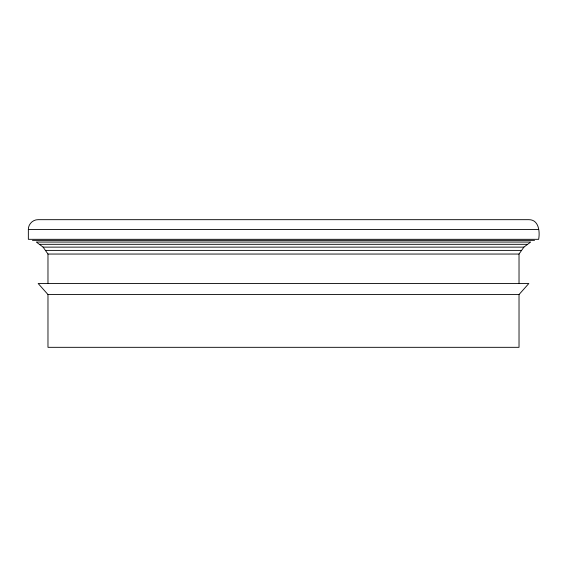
<?xml version="1.0" encoding="UTF-8"?>
<svg xmlns="http://www.w3.org/2000/svg" width="567" height="567" viewBox="0 0 567 567"><rect width="100%" height="100%" fill="white"/><g stroke="black" fill="none" stroke-linecap="round" stroke-linejoin="round"><path stroke-width="0.85" d="M28.35 229.5C28.215 224.213 32.872 219.549 38.159 219.677L528.841 219.677C538.941 219.585 540.018 231.875 538.65 239.317L28.35 239.317L28.35 229.5L538.65 229.5M519.025 283.5L519.025 254.044L523.887 247.127L530.648 242.052L36.352 242.052L43.113 247.127L47.975 254.044L47.975 283.5M519.025 294.549L528.834 283.5L38.166 283.5L47.975 294.549L47.975 347.323L519.025 347.323L519.025 294.549L47.975 294.549M32.454 240.373L534.546 240.373M39.931 244.32L527.069 244.32M43.113 247.127L523.887 247.127M45.814 250.394L521.186 250.394M47.975 254.044L519.025 254.044"/></g></svg>
